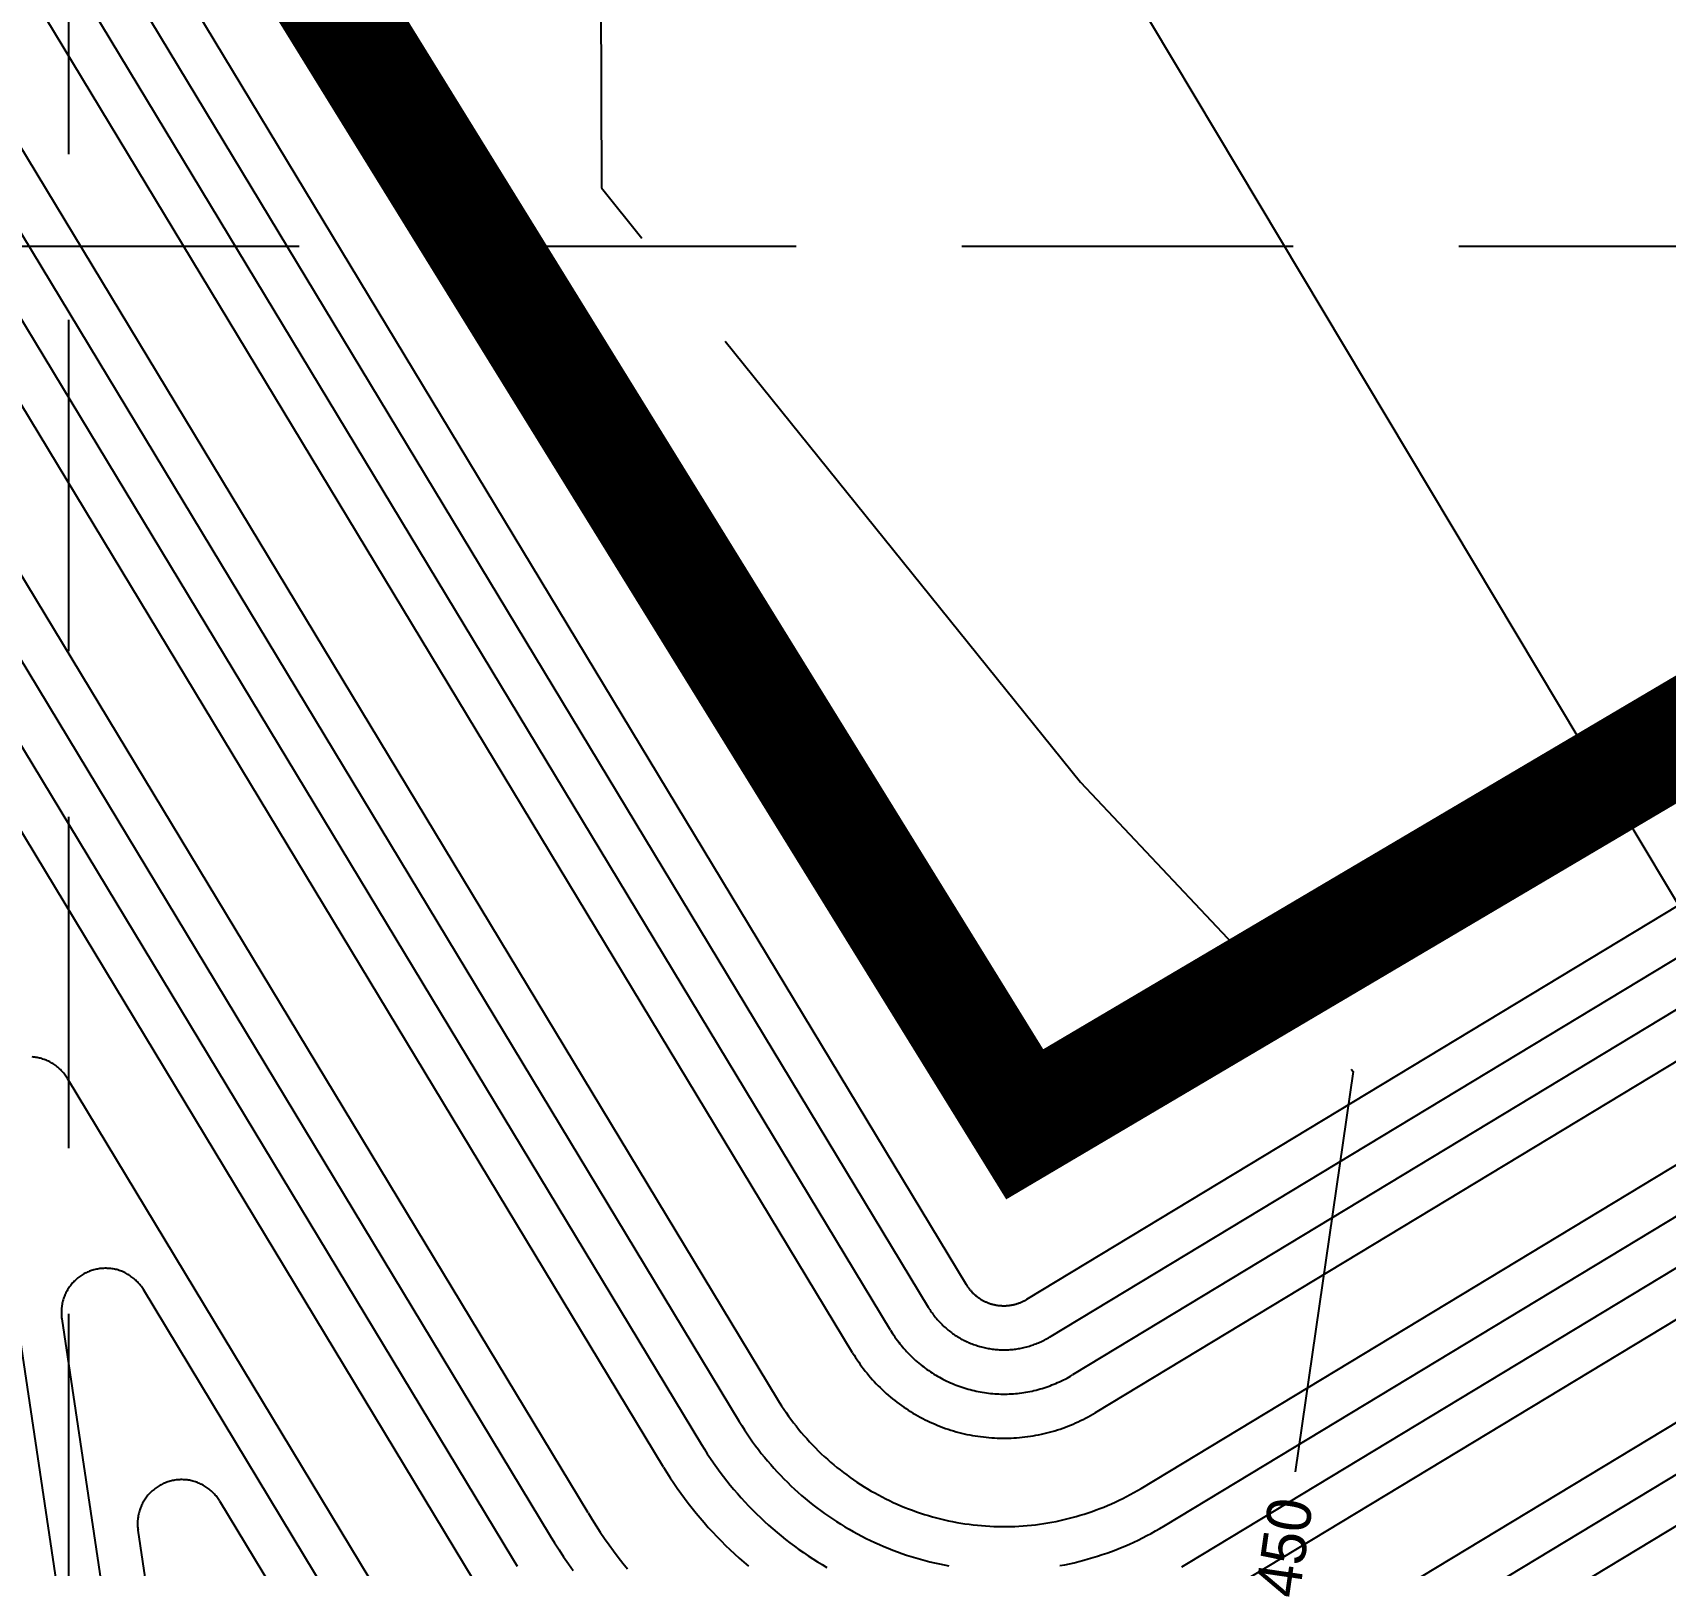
# Model space of a CAD drawing. Header units: inches. Extents: x 2439273 to 2445077, y 7048639 to 7057917.
# Drawn here: x 2442895.6 to 2443043.5, y 7054461.4 to 7054600.1 of the extents above; entities that cross this region are included whole.
import ezdxf
from ezdxf.enums import TextEntityAlignment as Align

# ---------------------------------------------------------------- set-up
doc = ezdxf.new("R2010")
doc.units = ezdxf.units.IN
doc.header["$LTSCALE"] = 300
doc.header["$MEASUREMENT"] = 0
for name, pattern in [('DASHED', [0.29, 0.25, -0.04]), ('DASHEDX2', [0.165, 0.125, -0.04]), ('HIDDEN', [0.375, 0.25, -0.125])]:
    doc.linetypes.add(name, pattern=pattern)
for name, color, linetype in [('EC', 43, 'DASHEDX2'), ('GRID', 254, 'HIDDEN'), ('LIMITS OF DISTURBANCE', 1, 'HIDDEN'), ('new', 3, 'Continuous'), ('PC', 43, 'DASHEDX2')]:
    doc.layers.add(name, color=color, linetype=linetype)
doc.styles.add('TMODELF', font='tmodelf')

msp = doc.modelspace()

# ---------------------------------------------------------------- linework, layer by layer
at = {"layer": 'EC', "color": 43, "linetype": 'DASHED', "flags": 128}
msp.add_lwpolyline([(2442949.31, 7054655.16), (2442947.01, 7054629.01), (2442947.12, 7054586.09), (2442990.5, 7054532.3), (2443015.2, 7054506.09), (2443009.94, 7054469.86)], dxfattribs=at)
at = {"layer": 'GRID', "linetype": 'HIDDEN', "ltscale": 0.4}
for p, q in [((2442898.88, 7049369.15), (2442898.88, 7057765.42)), ((2439424.76, 7054580.82), (2444925.44, 7054580.82))]:
    msp.add_line(p, q, dxfattribs=at)
at = {"layer": 'LIMITS OF DISTURBANCE', "linetype": 'HIDDEN', "const_width": 10, "flags": 128}
msp.add_lwpolyline([(2442886.99, 7052945.51), (2442895.43, 7053179.56), (2442913.36, 7053306.08), (2442998.8, 7053329.28), (2443093.73, 7053267.07), (2443296.25, 7053331.38), (2443338.44, 7053257.58), (2443392.24, 7053315.57), (2443340.55, 7053361.96), (2443447.09, 7053414.68), (2443517.82, 7053314.09), (2443574.97, 7053356.59), (2443489.91, 7053468.17), (2443446.06, 7053438.95), (2443383.6, 7053614.29), (2443418.05, 7053884.17), (2443327.03, 7054031.84), (2443323.07, 7054052.94), (2443416.73, 7054128.1), (2443524.9, 7054050.3), (2443573.71, 7054048.98), (2443787.41, 7054200.62), (2444024.68, 7054478.24), (2444110.5, 7054653.51), (2444155.29, 7054902.89), (2444160.77, 7055069.77), (2444147.31, 7055200.65), (2444077.57, 7055450.67), (2443950.4, 7055673.72), (2443333.94, 7055400.63), (2443359.36, 7055365.05), (2443134.35, 7055268.48), (2442886.46, 7055663.65), (2442672.88, 7055635.7), (2442663.99, 7055558.19), (2442899.02, 7055169.89), (2442892.76, 7055099.78), (2442914.05, 7055045.94), (2443178.35, 7054615.25), (2442985.45, 7054501.31), (2442726.73, 7054920.14), (2442733.57, 7054854.12), (2442852.43, 7053970.46), (2442450.39, 7053675.08), (2441832.15, 7054504.96), (2441778.69, 7054488.78), (2441880.34, 7054326.59), (2442122.98, 7053975.48), (2442344.49, 7053665.13), (2442528.89, 7053430.2), (2442805.16, 7053043.91), (2442834.55, 7052997.62)], close=True, dxfattribs=at)
at = {"layer": 'new', "color": 3, "linetype": 'Continuous', "flags": 128}
msp.add_lwpolyline([(2442670.99, 7055145.78), (2443478.05, 7053796.66)], dxfattribs=at)
at = {"layer": 'PC', "color": 24, "linetype": 'Continuous', "flags": 128}
for points in [[(2442752.87, 7054862.76), (2442980.14, 7054486.82)], [(2442764.55, 7054835.71), (2442976.72, 7054484.75)], [(2442973.29, 7054482.68), (2442776.22, 7054808.66)], [(2442969.87, 7054480.61), (2442787.9, 7054781.61)], [(2442811.26, 7054727.52), (2442963.02, 7054476.47)], [(2442822.94, 7054700.47), (2442959.6, 7054474.4)], [(2442834.61, 7054673.42), (2442956.18, 7054472.33)], [(2442952.75, 7054470.27), (2442846.29, 7054646.37)], [(2442985.63, 7054485.47), (2443191.02, 7054609.63)], [(2442987.7, 7054482.04), (2443193.09, 7054606.21)], [(2443195.16, 7054602.78), (2442989.77, 7054478.62)], [(2443197.23, 7054599.36), (2442991.84, 7054475.2)], [(2442945.91, 7054466.13), (2442869.65, 7054592.27)], [(2442995.98, 7054468.35), (2443201.36, 7054592.52)], [(2442998.05, 7054464.93), (2443203.43, 7054589.09)], [(2443000.12, 7054461.51), (2443205.5, 7054585.67)], [(2442871.15, 7054582.05), (2442942.48, 7054464.06)], [(2443207.57, 7054582.25), (2443002.19, 7054458.08)], [(2443211.71, 7054575.4), (2443006.33, 7054451.24)], [(2443008.39, 7054447.81), (2443213.78, 7054571.98)], [(2443010.46, 7054444.39), (2443215.85, 7054568.55)], [(2442878.05, 7054562.91), (2442939.06, 7054461.99)], [(2442935.64, 7054459.92), (2442884.95, 7054543.77)], [(2442898.74, 7054505.49), (2442898.68, 7054505.58), (2442898.62, 7054505.67), (2442898.56, 7054505.76), (2442898.49, 7054505.85), (2442898.43, 7054505.94), (2442898.36, 7054506.02), (2442898.28, 7054506.1), (2442898.21, 7054506.18), (2442898.13, 7054506.26), (2442898.05, 7054506.34), (2442897.97, 7054506.41), (2442897.89, 7054506.48), (2442897.8, 7054506.55), (2442897.72, 7054506.62), (2442897.63, 7054506.69), (2442897.54, 7054506.75), (2442897.44, 7054506.81), (2442897.35, 7054506.86), (2442897.26, 7054506.92), (2442897.16, 7054506.97), (2442897.06, 7054507.02), (2442896.96, 7054507.07), (2442896.86, 7054507.11), (2442896.76, 7054507.15), (2442896.65, 7054507.19), (2442896.55, 7054507.22), (2442896.45, 7054507.26), (2442896.34, 7054507.29), (2442896.23, 7054507.31), (2442896.13, 7054507.34), (2442896.02, 7054507.36), (2442895.91, 7054507.37), (2442895.8, 7054507.39), (2442895.69, 7054507.4), (2442895.58, 7054507.41)], [(2442898.74, 7054505.49), (2442928.79, 7054455.78)], [(2442620.43, 7053662.72), (2442978.38, 7053919.03), (2442891.36, 7054502.83)], [(2442905.64, 7054486.35), (2442905.58, 7054486.44), (2442905.52, 7054486.53), (2442905.46, 7054486.62), (2442905.39, 7054486.71), (2442905.32, 7054486.8), (2442905.25, 7054486.88), (2442905.18, 7054486.96), (2442905.11, 7054487.04), (2442905.03, 7054487.12), (2442904.95, 7054487.2), (2442904.87, 7054487.27), (2442904.79, 7054487.34), (2442904.7, 7054487.41), (2442904.61, 7054487.48), (2442904.52, 7054487.54), (2442904.43, 7054487.61), (2442904.34, 7054487.67), (2442904.25, 7054487.72), (2442904.15, 7054487.78), (2442904.06, 7054487.83), (2442903.96, 7054487.88), (2442903.86, 7054487.93), (2442903.76, 7054487.97), (2442903.66, 7054488.01), (2442903.55, 7054488.05), (2442903.45, 7054488.08), (2442903.34, 7054488.12), (2442903.24, 7054488.15), (2442903.13, 7054488.17), (2442903.02, 7054488.2), (2442902.92, 7054488.22), (2442902.81, 7054488.23), (2442902.7, 7054488.25), (2442902.59, 7054488.26), (2442902.48, 7054488.27), (2442902.37, 7054488.27), (2442902.26, 7054488.28), (2442902.15, 7054488.28), (2442902.04, 7054488.27), (2442901.93, 7054488.27), (2442901.82, 7054488.26), (2442901.71, 7054488.25), (2442901.6, 7054488.23), (2442901.5, 7054488.21), (2442901.39, 7054488.19), (2442901.28, 7054488.17), (2442901.17, 7054488.14), (2442901.07, 7054488.11), (2442900.96, 7054488.08), (2442900.86, 7054488.04), (2442900.76, 7054488), (2442900.66, 7054487.96), (2442900.55, 7054487.92), (2442900.46, 7054487.87), (2442900.36, 7054487.82), (2442900.26, 7054487.77), (2442900.17, 7054487.71), (2442900.07, 7054487.66), (2442899.98, 7054487.6), (2442899.89, 7054487.53), (2442899.8, 7054487.47), (2442899.72, 7054487.4), (2442899.63, 7054487.33), (2442899.55, 7054487.26), (2442899.47, 7054487.18), (2442899.39, 7054487.11), (2442899.31, 7054487.03), (2442899.24, 7054486.95), (2442899.16, 7054486.86), (2442899.09, 7054486.78), (2442899.03, 7054486.69), (2442898.96, 7054486.6), (2442898.9, 7054486.51), (2442898.84, 7054486.42), (2442898.78, 7054486.33), (2442898.73, 7054486.23), (2442898.67, 7054486.14), (2442898.62, 7054486.04), (2442898.58, 7054485.94), (2442898.53, 7054485.84), (2442898.49, 7054485.74), (2442898.45, 7054485.64), (2442898.42, 7054485.53), (2442898.38, 7054485.43), (2442898.35, 7054485.32), (2442898.33, 7054485.21), (2442898.3, 7054485.11), (2442898.28, 7054485), (2442898.26, 7054484.89), (2442898.25, 7054484.78), (2442898.24, 7054484.67), (2442898.23, 7054484.56), (2442898.22, 7054484.45), (2442898.22, 7054484.35), (2442898.22, 7054484.24), (2442898.22, 7054484.13), (2442898.22, 7054484.02), (2442898.23, 7054483.91), (2442898.24, 7054483.8), (2442898.26, 7054483.69)], [(2442925.37, 7054453.71), (2442905.64, 7054486.35)], [(2442980.14, 7054486.82), (2442980.17, 7054486.77), (2442980.21, 7054486.71), (2442980.24, 7054486.66), (2442980.28, 7054486.61), (2442980.31, 7054486.56), (2442980.35, 7054486.51), (2442980.39, 7054486.46), (2442980.43, 7054486.41), (2442980.46, 7054486.36), (2442980.5, 7054486.31), (2442980.55, 7054486.26), (2442980.59, 7054486.22), (2442980.63, 7054486.17), (2442980.67, 7054486.12), (2442980.72, 7054486.08), (2442980.76, 7054486.03), (2442980.81, 7054485.99), (2442980.85, 7054485.95), (2442980.9, 7054485.91), (2442980.95, 7054485.86), (2442980.99, 7054485.82), (2442981.04, 7054485.78), (2442981.09, 7054485.74), (2442981.14, 7054485.71), (2442981.19, 7054485.67), (2442981.24, 7054485.63), (2442981.29, 7054485.6), (2442981.35, 7054485.56), (2442981.4, 7054485.53), (2442981.45, 7054485.49), (2442981.51, 7054485.46), (2442981.56, 7054485.43), (2442981.61, 7054485.4), (2442981.67, 7054485.37), (2442981.72, 7054485.34), (2442981.78, 7054485.31), (2442981.84, 7054485.28), (2442981.89, 7054485.25), (2442981.95, 7054485.23), (2442982.01, 7054485.2), (2442982.07, 7054485.18), (2442982.13, 7054485.16), (2442982.18, 7054485.13), (2442982.24, 7054485.11), (2442982.3, 7054485.09), (2442982.36, 7054485.07), (2442982.42, 7054485.06), (2442982.48, 7054485.04), (2442982.54, 7054485.02), (2442982.6, 7054485.01), (2442982.67, 7054484.99), (2442982.73, 7054484.98), (2442982.79, 7054484.97), (2442982.85, 7054484.95), (2442982.91, 7054484.94), (2442982.97, 7054484.93), (2442983.04, 7054484.92), (2442983.1, 7054484.92), (2442983.16, 7054484.91), (2442983.22, 7054484.9), (2442983.29, 7054484.9), (2442983.35, 7054484.9), (2442983.41, 7054484.89), (2442983.48, 7054484.89), (2442983.54, 7054484.89), (2442983.6, 7054484.89), (2442983.66, 7054484.89), (2442983.73, 7054484.89), (2442983.79, 7054484.9), (2442983.85, 7054484.9), (2442983.91, 7054484.91), (2442983.98, 7054484.91), (2442984.04, 7054484.92), (2442984.1, 7054484.93), (2442984.16, 7054484.94), (2442984.23, 7054484.95), (2442984.29, 7054484.96), (2442984.35, 7054484.97), (2442984.41, 7054484.98), (2442984.47, 7054485), (2442984.53, 7054485.01), (2442984.59, 7054485.03), (2442984.65, 7054485.04), (2442984.72, 7054485.06), (2442984.78, 7054485.08), (2442984.83, 7054485.1), (2442984.89, 7054485.12), (2442984.95, 7054485.14), (2442985.01, 7054485.16), (2442985.07, 7054485.19), (2442985.13, 7054485.21), (2442985.19, 7054485.23), (2442985.24, 7054485.26), (2442985.3, 7054485.29), (2442985.36, 7054485.32), (2442985.41, 7054485.34), (2442985.47, 7054485.37), (2442985.52, 7054485.4), (2442985.58, 7054485.43), (2442985.63, 7054485.47)], [(2442976.72, 7054484.75), (2442976.78, 7054484.64), (2442976.85, 7054484.54), (2442976.92, 7054484.43), (2442976.99, 7054484.33), (2442977.06, 7054484.23), (2442977.14, 7054484.13), (2442977.21, 7054484.03), (2442977.29, 7054483.93), (2442977.37, 7054483.83), (2442977.45, 7054483.73), (2442977.53, 7054483.64), (2442977.61, 7054483.54), (2442977.7, 7054483.45), (2442977.78, 7054483.36), (2442977.87, 7054483.27), (2442977.96, 7054483.18), (2442978.05, 7054483.09), (2442978.14, 7054483.01), (2442978.24, 7054482.92), (2442978.33, 7054482.84), (2442978.43, 7054482.76), (2442978.52, 7054482.68), (2442978.62, 7054482.6), (2442978.72, 7054482.52), (2442978.82, 7054482.45), (2442978.92, 7054482.37), (2442979.03, 7054482.3), (2442979.13, 7054482.23), (2442979.23, 7054482.16), (2442979.34, 7054482.09), (2442979.45, 7054482.03), (2442979.56, 7054481.97), (2442979.67, 7054481.9), (2442979.78, 7054481.84), (2442979.89, 7054481.78), (2442980, 7054481.73), (2442980.11, 7054481.67), (2442980.23, 7054481.62), (2442980.34, 7054481.57), (2442980.46, 7054481.52), (2442980.57, 7054481.47), (2442980.69, 7054481.42), (2442980.81, 7054481.38), (2442980.93, 7054481.34), (2442981.04, 7054481.3), (2442981.16, 7054481.26), (2442981.28, 7054481.22), (2442981.4, 7054481.19), (2442981.53, 7054481.15), (2442981.65, 7054481.12), (2442981.77, 7054481.09), (2442981.89, 7054481.07), (2442982.02, 7054481.04), (2442982.14, 7054481.02), (2442982.26, 7054481), (2442982.39, 7054480.98), (2442982.51, 7054480.96), (2442982.64, 7054480.94), (2442982.76, 7054480.93), (2442982.89, 7054480.92), (2442983.01, 7054480.91), (2442983.14, 7054480.9), (2442983.26, 7054480.9), (2442983.39, 7054480.89), (2442983.51, 7054480.89), (2442983.64, 7054480.89), (2442983.77, 7054480.89), (2442983.89, 7054480.9), (2442984.02, 7054480.9), (2442984.14, 7054480.91), (2442984.27, 7054480.92), (2442984.39, 7054480.93), (2442984.52, 7054480.95), (2442984.64, 7054480.96), (2442984.77, 7054480.98), (2442984.89, 7054481), (2442985.01, 7054481.02), (2442985.14, 7054481.05), (2442985.26, 7054481.07), (2442985.38, 7054481.1), (2442985.5, 7054481.13), (2442985.63, 7054481.16), (2442985.75, 7054481.19), (2442985.87, 7054481.23), (2442985.99, 7054481.27), (2442986.11, 7054481.31), (2442986.23, 7054481.35), (2442986.34, 7054481.39), (2442986.46, 7054481.43), (2442986.58, 7054481.48), (2442986.69, 7054481.53), (2442986.81, 7054481.58), (2442986.92, 7054481.63), (2442987.04, 7054481.68), (2442987.15, 7054481.74), (2442987.26, 7054481.8), (2442987.37, 7054481.86), (2442987.48, 7054481.92), (2442987.59, 7054481.98), (2442987.7, 7054482.04)], [(2442898.26, 7054483.69), (2442982.7, 7053917.2), (2442622.76, 7053659.47)], [(2442973.29, 7054482.68), (2442973.39, 7054482.52), (2442973.49, 7054482.36), (2442973.6, 7054482.21), (2442973.7, 7054482.05), (2442973.81, 7054481.9), (2442973.92, 7054481.74), (2442974.04, 7054481.59), (2442974.15, 7054481.44), (2442974.27, 7054481.3), (2442974.39, 7054481.15), (2442974.51, 7054481.01), (2442974.64, 7054480.87), (2442974.76, 7054480.73), (2442974.89, 7054480.59), (2442975.03, 7054480.46), (2442975.16, 7054480.32), (2442975.29, 7054480.19), (2442975.43, 7054480.06), (2442975.57, 7054479.94), (2442975.71, 7054479.81), (2442975.86, 7054479.69), (2442976, 7054479.57), (2442976.15, 7054479.45), (2442976.3, 7054479.34), (2442976.45, 7054479.22), (2442976.6, 7054479.11), (2442976.76, 7054479.01), (2442976.91, 7054478.9), (2442977.07, 7054478.8), (2442977.23, 7054478.7), (2442977.39, 7054478.6), (2442977.55, 7054478.5), (2442977.72, 7054478.41), (2442977.88, 7054478.32), (2442978.05, 7054478.23), (2442978.22, 7054478.15), (2442978.39, 7054478.06), (2442978.56, 7054477.98), (2442978.73, 7054477.91), (2442978.9, 7054477.83), (2442979.08, 7054477.76), (2442979.25, 7054477.69), (2442979.43, 7054477.62), (2442979.61, 7054477.56), (2442979.79, 7054477.5), (2442979.96, 7054477.44), (2442980.14, 7054477.39), (2442980.33, 7054477.33), (2442980.51, 7054477.29), (2442980.69, 7054477.24), (2442980.87, 7054477.2), (2442981.06, 7054477.15), (2442981.24, 7054477.12), (2442981.43, 7054477.08), (2442981.61, 7054477.05), (2442981.8, 7054477.02), (2442981.99, 7054476.99), (2442982.17, 7054476.97), (2442982.36, 7054476.95), (2442982.55, 7054476.93), (2442982.74, 7054476.92), (2442982.92, 7054476.91), (2442983.11, 7054476.9), (2442983.3, 7054476.89), (2442983.49, 7054476.89), (2442983.68, 7054476.89), (2442983.87, 7054476.89), (2442984.05, 7054476.9), (2442984.24, 7054476.91), (2442984.43, 7054476.92), (2442984.62, 7054476.94), (2442984.81, 7054476.95), (2442984.99, 7054476.98), (2442985.18, 7054477), (2442985.37, 7054477.03), (2442985.55, 7054477.06), (2442985.74, 7054477.09), (2442985.92, 7054477.12), (2442986.11, 7054477.16), (2442986.29, 7054477.2), (2442986.48, 7054477.25), (2442986.66, 7054477.3), (2442986.84, 7054477.35), (2442987.02, 7054477.4), (2442987.2, 7054477.46), (2442987.38, 7054477.51), (2442987.56, 7054477.58), (2442987.74, 7054477.64), (2442987.91, 7054477.71), (2442988.09, 7054477.78), (2442988.26, 7054477.85), (2442988.43, 7054477.92), (2442988.61, 7054478), (2442988.78, 7054478.08), (2442988.95, 7054478.17), (2442989.11, 7054478.25), (2442989.28, 7054478.34), (2442989.44, 7054478.43), (2442989.61, 7054478.52), (2442989.77, 7054478.62)], [(2442969.87, 7054480.61), (2442970, 7054480.4), (2442970.14, 7054480.19), (2442970.27, 7054479.98), (2442970.42, 7054479.77), (2442970.56, 7054479.56), (2442970.71, 7054479.36), (2442970.86, 7054479.16), (2442971.01, 7054478.96), (2442971.17, 7054478.77), (2442971.33, 7054478.57), (2442971.5, 7054478.38), (2442971.66, 7054478.19), (2442971.83, 7054478.01), (2442972.01, 7054477.82), (2442972.18, 7054477.64), (2442972.36, 7054477.47), (2442972.54, 7054477.29), (2442972.72, 7054477.12), (2442972.91, 7054476.95), (2442973.1, 7054476.79), (2442973.29, 7054476.62), (2442973.48, 7054476.46), (2442973.68, 7054476.31), (2442973.88, 7054476.15), (2442974.08, 7054476), (2442974.28, 7054475.86), (2442974.49, 7054475.71), (2442974.7, 7054475.57), (2442974.91, 7054475.43), (2442975.12, 7054475.3), (2442975.33, 7054475.17), (2442975.55, 7054475.04), (2442975.77, 7054474.92), (2442975.99, 7054474.8), (2442976.21, 7054474.68), (2442976.44, 7054474.56), (2442976.66, 7054474.45), (2442976.89, 7054474.35), (2442977.12, 7054474.24), (2442977.35, 7054474.15), (2442977.58, 7054474.05), (2442977.82, 7054473.96), (2442978.05, 7054473.87), (2442978.29, 7054473.78), (2442978.53, 7054473.7), (2442978.77, 7054473.63), (2442979.01, 7054473.55), (2442979.25, 7054473.48), (2442979.49, 7054473.42), (2442979.73, 7054473.35), (2442979.98, 7054473.3), (2442980.22, 7054473.24), (2442980.47, 7054473.19), (2442980.72, 7054473.15), (2442980.96, 7054473.1), (2442981.21, 7054473.06), (2442981.46, 7054473.03), (2442981.71, 7054473), (2442981.96, 7054472.97), (2442982.21, 7054472.95), (2442982.46, 7054472.93), (2442982.71, 7054472.91), (2442982.96, 7054472.9), (2442983.21, 7054472.89), (2442983.47, 7054472.89), (2442983.72, 7054472.89), (2442983.97, 7054472.9), (2442984.22, 7054472.9), (2442984.47, 7054472.92), (2442984.72, 7054472.93), (2442984.97, 7054472.95), (2442985.22, 7054472.98), (2442985.47, 7054473), (2442985.72, 7054473.04), (2442985.97, 7054473.07), (2442986.22, 7054473.11), (2442986.47, 7054473.16), (2442986.71, 7054473.2), (2442986.96, 7054473.25), (2442987.2, 7054473.31), (2442987.45, 7054473.37), (2442987.69, 7054473.43), (2442987.93, 7054473.5), (2442988.17, 7054473.57), (2442988.41, 7054473.64), (2442988.65, 7054473.72), (2442988.89, 7054473.8), (2442989.13, 7054473.89), (2442989.36, 7054473.98), (2442989.6, 7054474.07), (2442989.83, 7054474.17), (2442990.06, 7054474.27), (2442990.29, 7054474.37), (2442990.51, 7054474.48), (2442990.74, 7054474.59), (2442990.96, 7054474.7), (2442991.19, 7054474.82), (2442991.41, 7054474.94), (2442991.62, 7054475.07), (2442991.84, 7054475.2)], [(2442963.02, 7054476.47), (2442963.22, 7054476.15), (2442963.42, 7054475.83), (2442963.63, 7054475.52), (2442963.84, 7054475.21), (2442964.06, 7054474.9), (2442964.28, 7054474.6), (2442964.51, 7054474.29), (2442964.74, 7054474), (2442964.98, 7054473.7), (2442965.22, 7054473.41), (2442965.46, 7054473.13), (2442965.71, 7054472.85), (2442965.97, 7054472.57), (2442966.23, 7054472.29), (2442966.49, 7054472.02), (2442966.76, 7054471.76), (2442967.03, 7054471.49), (2442967.3, 7054471.24), (2442967.58, 7054470.98), (2442967.87, 7054470.73), (2442968.15, 7054470.49), (2442968.44, 7054470.25), (2442968.74, 7054470.02), (2442969.04, 7054469.78), (2442969.34, 7054469.56), (2442969.64, 7054469.34), (2442969.95, 7054469.12), (2442970.26, 7054468.91), (2442970.58, 7054468.7), (2442970.9, 7054468.5), (2442971.22, 7054468.31), (2442971.55, 7054468.11), (2442971.87, 7054467.93), (2442972.2, 7054467.75), (2442972.54, 7054467.57), (2442972.87, 7054467.4), (2442973.21, 7054467.24), (2442973.55, 7054467.08), (2442973.9, 7054466.92), (2442974.24, 7054466.77), (2442974.59, 7054466.63), (2442974.94, 7054466.49), (2442975.3, 7054466.36), (2442975.65, 7054466.23), (2442976.01, 7054466.11), (2442976.37, 7054465.99), (2442976.73, 7054465.88), (2442977.09, 7054465.78), (2442977.45, 7054465.68), (2442977.82, 7054465.59), (2442978.19, 7054465.5), (2442978.55, 7054465.42), (2442978.92, 7054465.34), (2442979.29, 7054465.27), (2442979.66, 7054465.21), (2442980.04, 7054465.15), (2442980.41, 7054465.1), (2442980.78, 7054465.05), (2442981.16, 7054465.01), (2442981.53, 7054464.98), (2442981.91, 7054464.95), (2442982.29, 7054464.92), (2442982.66, 7054464.91), (2442983.04, 7054464.9), (2442983.42, 7054464.89), (2442983.79, 7054464.89), (2442984.17, 7054464.9), (2442984.55, 7054464.91), (2442984.92, 7054464.93), (2442985.3, 7054464.95), (2442985.68, 7054464.98), (2442986.05, 7054465.02), (2442986.43, 7054465.06), (2442986.8, 7054465.11), (2442987.17, 7054465.16), (2442987.55, 7054465.22), (2442987.92, 7054465.29), (2442988.29, 7054465.36), (2442988.66, 7054465.44), (2442989.02, 7054465.52), (2442989.39, 7054465.61), (2442989.76, 7054465.7), (2442990.12, 7054465.8), (2442990.48, 7054465.91), (2442990.84, 7054466.02), (2442991.2, 7054466.14), (2442991.56, 7054466.26), (2442991.91, 7054466.39), (2442992.26, 7054466.52), (2442992.61, 7054466.66), (2442992.96, 7054466.81), (2442993.31, 7054466.96), (2442993.65, 7054467.11), (2442993.99, 7054467.27), (2442994.33, 7054467.44), (2442994.66, 7054467.61), (2442995, 7054467.79), (2442995.33, 7054467.97), (2442995.65, 7054468.16), (2442995.98, 7054468.35)], [(2442959.6, 7054474.4), (2442959.83, 7054474.03), (2442960.07, 7054473.66), (2442960.31, 7054473.29), (2442960.56, 7054472.93), (2442960.81, 7054472.57), (2442961.07, 7054472.21), (2442961.33, 7054471.86), (2442961.6, 7054471.52), (2442961.88, 7054471.17), (2442962.16, 7054470.83), (2442962.45, 7054470.5), (2442962.74, 7054470.17), (2442963.04, 7054469.85), (2442963.34, 7054469.53), (2442963.64, 7054469.21), (2442963.96, 7054468.9), (2442964.27, 7054468.59), (2442964.59, 7054468.29), (2442964.92, 7054468), (2442965.25, 7054467.71), (2442965.58, 7054467.42), (2442965.92, 7054467.14), (2442966.27, 7054466.87), (2442966.62, 7054466.6), (2442966.97, 7054466.34), (2442967.32, 7054466.08), (2442967.68, 7054465.83), (2442968.05, 7054465.58), (2442968.42, 7054465.34), (2442968.79, 7054465.1), (2442969.16, 7054464.88), (2442969.54, 7054464.65), (2442969.93, 7054464.44), (2442970.31, 7054464.22), (2442970.7, 7054464.02), (2442971.09, 7054463.82), (2442971.49, 7054463.63), (2442971.89, 7054463.44), (2442972.29, 7054463.26), (2442972.69, 7054463.09), (2442973.1, 7054462.92), (2442973.51, 7054462.76), (2442973.92, 7054462.6), (2442974.33, 7054462.45), (2442974.75, 7054462.31), (2442975.17, 7054462.18), (2442975.59, 7054462.05), (2442976.01, 7054461.93), (2442976.44, 7054461.81), (2442976.86, 7054461.7), (2442977.29, 7054461.6), (2442977.72, 7054461.51), (2442978.15, 7054461.42), (2442978.58, 7054461.34)], [(2442956.18, 7054472.33), (2442956.44, 7054471.91), (2442956.71, 7054471.48), (2442956.99, 7054471.06), (2442957.27, 7054470.65), (2442957.56, 7054470.24), (2442957.86, 7054469.83), (2442958.16, 7054469.43), (2442958.47, 7054469.03), (2442958.78, 7054468.64), (2442959.1, 7054468.25), (2442959.43, 7054467.87), (2442959.76, 7054467.5), (2442960.1, 7054467.13), (2442960.45, 7054466.76), (2442960.8, 7054466.4), (2442961.15, 7054466.04), (2442961.52, 7054465.7), (2442961.88, 7054465.35), (2442962.26, 7054465.01), (2442962.63, 7054464.68), (2442963.02, 7054464.36), (2442963.4, 7054464.04), (2442963.8, 7054463.72), (2442964.19, 7054463.42), (2442964.6, 7054463.12), (2442965, 7054462.82), (2442965.42, 7054462.53), (2442965.83, 7054462.25), (2442966.25, 7054461.98), (2442966.68, 7054461.71), (2442967.11, 7054461.45), (2442967.54, 7054461.19)], [(2442952.75, 7054470.27), (2442953.05, 7054469.78), (2442953.35, 7054469.31), (2442953.67, 7054468.83), (2442953.98, 7054468.37), (2442954.31, 7054467.91), (2442954.64, 7054467.45), (2442954.98, 7054467), (2442955.33, 7054466.55), (2442955.69, 7054466.11), (2442956.05, 7054465.68), (2442956.41, 7054465.25), (2442956.79, 7054464.82), (2442957.17, 7054464.41), (2442957.56, 7054463.99), (2442957.95, 7054463.59), (2442958.35, 7054463.19), (2442958.76, 7054462.8), (2442959.17, 7054462.41), (2442959.59, 7054462.03), (2442960.02, 7054461.66), (2442960.45, 7054461.29)], [(2442912.54, 7054467.21), (2442912.48, 7054467.3), (2442912.42, 7054467.39), (2442912.35, 7054467.48), (2442912.29, 7054467.57), (2442912.22, 7054467.66), (2442912.15, 7054467.74), (2442912.08, 7054467.82), (2442912, 7054467.9), (2442911.93, 7054467.98), (2442911.85, 7054468.06), (2442911.77, 7054468.13), (2442911.68, 7054468.2), (2442911.6, 7054468.27), (2442911.51, 7054468.34), (2442911.42, 7054468.4), (2442911.33, 7054468.47), (2442911.24, 7054468.53), (2442911.14, 7054468.58), (2442911.05, 7054468.64), (2442910.95, 7054468.69), (2442910.85, 7054468.74), (2442910.75, 7054468.78), (2442910.65, 7054468.83), (2442910.55, 7054468.87), (2442910.45, 7054468.91), (2442910.35, 7054468.94), (2442910.24, 7054468.98), (2442910.13, 7054469), (2442910.03, 7054469.03), (2442909.92, 7054469.05), (2442909.81, 7054469.08), (2442909.7, 7054469.09), (2442909.6, 7054469.11), (2442909.49, 7054469.12), (2442909.38, 7054469.13), (2442909.27, 7054469.13), (2442909.16, 7054469.14), (2442909.05, 7054469.14), (2442908.94, 7054469.13), (2442908.83, 7054469.13), (2442908.72, 7054469.12), (2442908.61, 7054469.11), (2442908.5, 7054469.09), (2442908.39, 7054469.07), (2442908.28, 7054469.05), (2442908.18, 7054469.03), (2442908.07, 7054469), (2442907.97, 7054468.97), (2442907.86, 7054468.94), (2442907.76, 7054468.9), (2442907.65, 7054468.86), (2442907.55, 7054468.82), (2442907.45, 7054468.78), (2442907.35, 7054468.73), (2442907.25, 7054468.68), (2442907.16, 7054468.63), (2442907.06, 7054468.57), (2442906.97, 7054468.51), (2442906.88, 7054468.45), (2442906.79, 7054468.39), (2442906.7, 7054468.33), (2442906.61, 7054468.26), (2442906.53, 7054468.19), (2442906.44, 7054468.12), (2442906.36, 7054468.04), (2442906.29, 7054467.97), (2442906.21, 7054467.89), (2442906.13, 7054467.81), (2442906.06, 7054467.72), (2442905.99, 7054467.64), (2442905.92, 7054467.55), (2442905.86, 7054467.46), (2442905.8, 7054467.37), (2442905.74, 7054467.28), (2442905.68, 7054467.19), (2442905.62, 7054467.09), (2442905.57, 7054467), (2442905.52, 7054466.9), (2442905.47, 7054466.8), (2442905.43, 7054466.7), (2442905.39, 7054466.6), (2442905.35, 7054466.49), (2442905.31, 7054466.39), (2442905.28, 7054466.29), (2442905.25, 7054466.18), (2442905.22, 7054466.07), (2442905.2, 7054465.97), (2442905.18, 7054465.86), (2442905.16, 7054465.75), (2442905.15, 7054465.64), (2442905.13, 7054465.53), (2442905.12, 7054465.42), (2442905.12, 7054465.31), (2442905.11, 7054465.2), (2442905.11, 7054465.09), (2442905.12, 7054464.98), (2442905.12, 7054464.87), (2442905.13, 7054464.77), (2442905.14, 7054464.66), (2442905.16, 7054464.55)], [(2442912.54, 7054467.21), (2442921.95, 7054451.64)], [(2442945.91, 7054466.13), (2442946.27, 7054465.54), (2442946.64, 7054464.96), (2442947.02, 7054464.38), (2442947.41, 7054463.81), (2442947.81, 7054463.24), (2442948.22, 7054462.68), (2442948.63, 7054462.13), (2442949.06, 7054461.59), (2442949.49, 7054461.05)], [(2442625.09, 7053656.22), (2442987.01, 7053915.37), (2442905.16, 7054464.55)], [(2442942.48, 7054464.06), (2442942.88, 7054463.42), (2442943.29, 7054462.78), (2442943.7, 7054462.15), (2442944.13, 7054461.53), (2442944.56, 7054460.91)], [(2442988.64, 7054461.35), (2442989.07, 7054461.44), (2442989.51, 7054461.53), (2442989.93, 7054461.62), (2442990.36, 7054461.73), (2442990.79, 7054461.84), (2442991.21, 7054461.96), (2442991.63, 7054462.08), (2442992.05, 7054462.21), (2442992.47, 7054462.35), (2442992.89, 7054462.49), (2442993.3, 7054462.64), (2442993.71, 7054462.79), (2442994.12, 7054462.96), (2442994.53, 7054463.13), (2442994.93, 7054463.3), (2442995.33, 7054463.48), (2442995.73, 7054463.67), (2442996.12, 7054463.87), (2442996.51, 7054464.07), (2442996.9, 7054464.27), (2442997.29, 7054464.49), (2442997.67, 7054464.7), (2442998.05, 7054464.93)], [(2442939.06, 7054461.99), (2442939.49, 7054461.29)], [(2442999.68, 7054461.25), (2443000.12, 7054461.51)]]:
    msp.add_lwpolyline(points, dxfattribs=at)

# ---------------------------------------------------------------- texts
at = {"layer": 'EC', "color": 43, "linetype": 'Continuous', "style": 'TMODELF'}
msp.add_text('450', height=4, rotation=81.7438, dxfattribs=at).set_placement((2443008.94, 7054463), align=Align.MIDDLE_CENTER)

doc.saveas('drawing.dxf')
